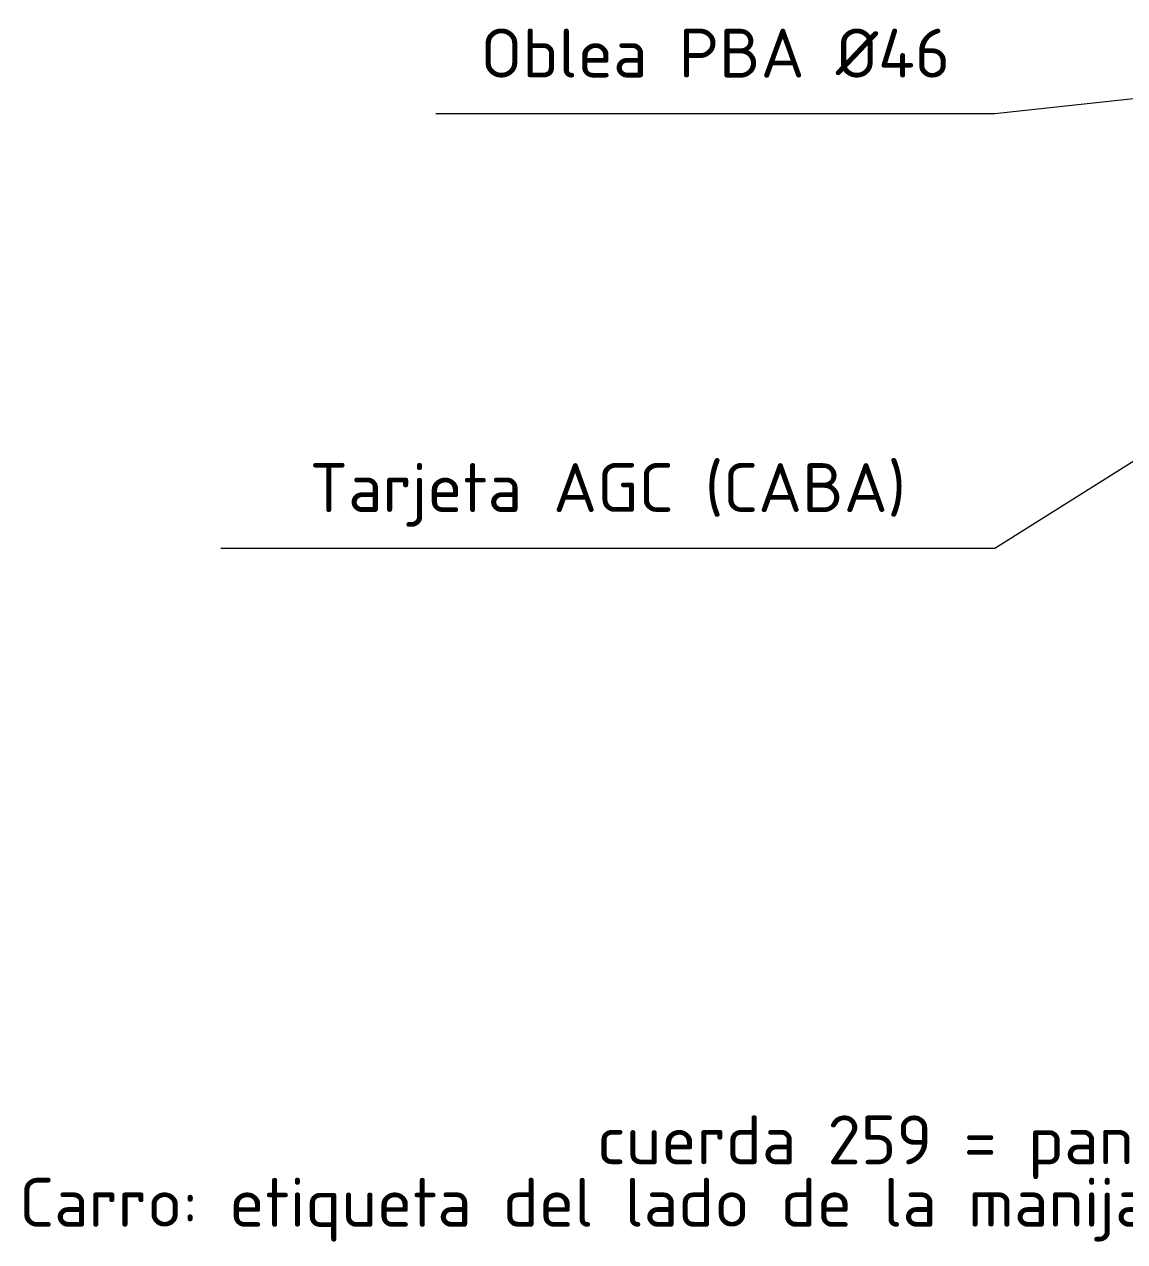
# Model space of a CAD drawing. Header units: millimetres. Extents: x 0 to 2382, y 0 to 420.
# Drawn here: x 2112.26 to 2152.78, y 211.25 to 256.07 of the extents above; entities that cross this region are included whole.
import ezdxf
from ezdxf.enums import TextEntityAlignment as Align

# ---------------------------------------------------------------- set-up
doc = ezdxf.new("R2010")
doc.units = ezdxf.units.MM
doc.layers.add('06-TEXTO', color=7, linetype='CONTINUOUS', lineweight=25)
doc.layers.add('08-FINA', color=5, linetype='CONTINUOUS', lineweight=18)
doc.styles.add('ISO3098', font='isocpeur.ttf')

msp = doc.modelspace()

# ---------------------------------------------------------------- linework, layer by layer
at = {"layer": '08-FINA'}
for p, q in [((2178, 256.075), (2148, 252.775)), ((2178, 255.625), (2148, 236.779)), ((2148, 252.775), (2127.408, 252.775)), ((2148, 236.779), (2119.488, 236.779))]:
    msp.add_line(p, q, dxfattribs=at)

# ---------------------------------------------------------------- texts
at = {"layer": '06-TEXTO', "style": 'ISO3098'}
for s, p in [('Oblea PBA Ø46', (2137.704, 253.575)), ('Tarjeta AGC (CABA)', (2133.744, 237.579))]:
    msp.add_text(s, height=1.8, dxfattribs=at).set_placement(p, align=Align.BOTTOM_CENTER)
for s, p in [('cuerda 259 = panel central (arco 108° = 302 mm desarrollados); colores reales', (2178, 215)), ('Carro: etiqueta del lado de la manija, hacia el operador; manga, flejes y pata adelante. Etiqueta de frente sobre el', (2178, 212.7))]:
    msp.add_text(s, height=1.8, dxfattribs=at).set_placement(p, align=Align.MIDDLE_CENTER)

doc.saveas('drawing.dxf')
